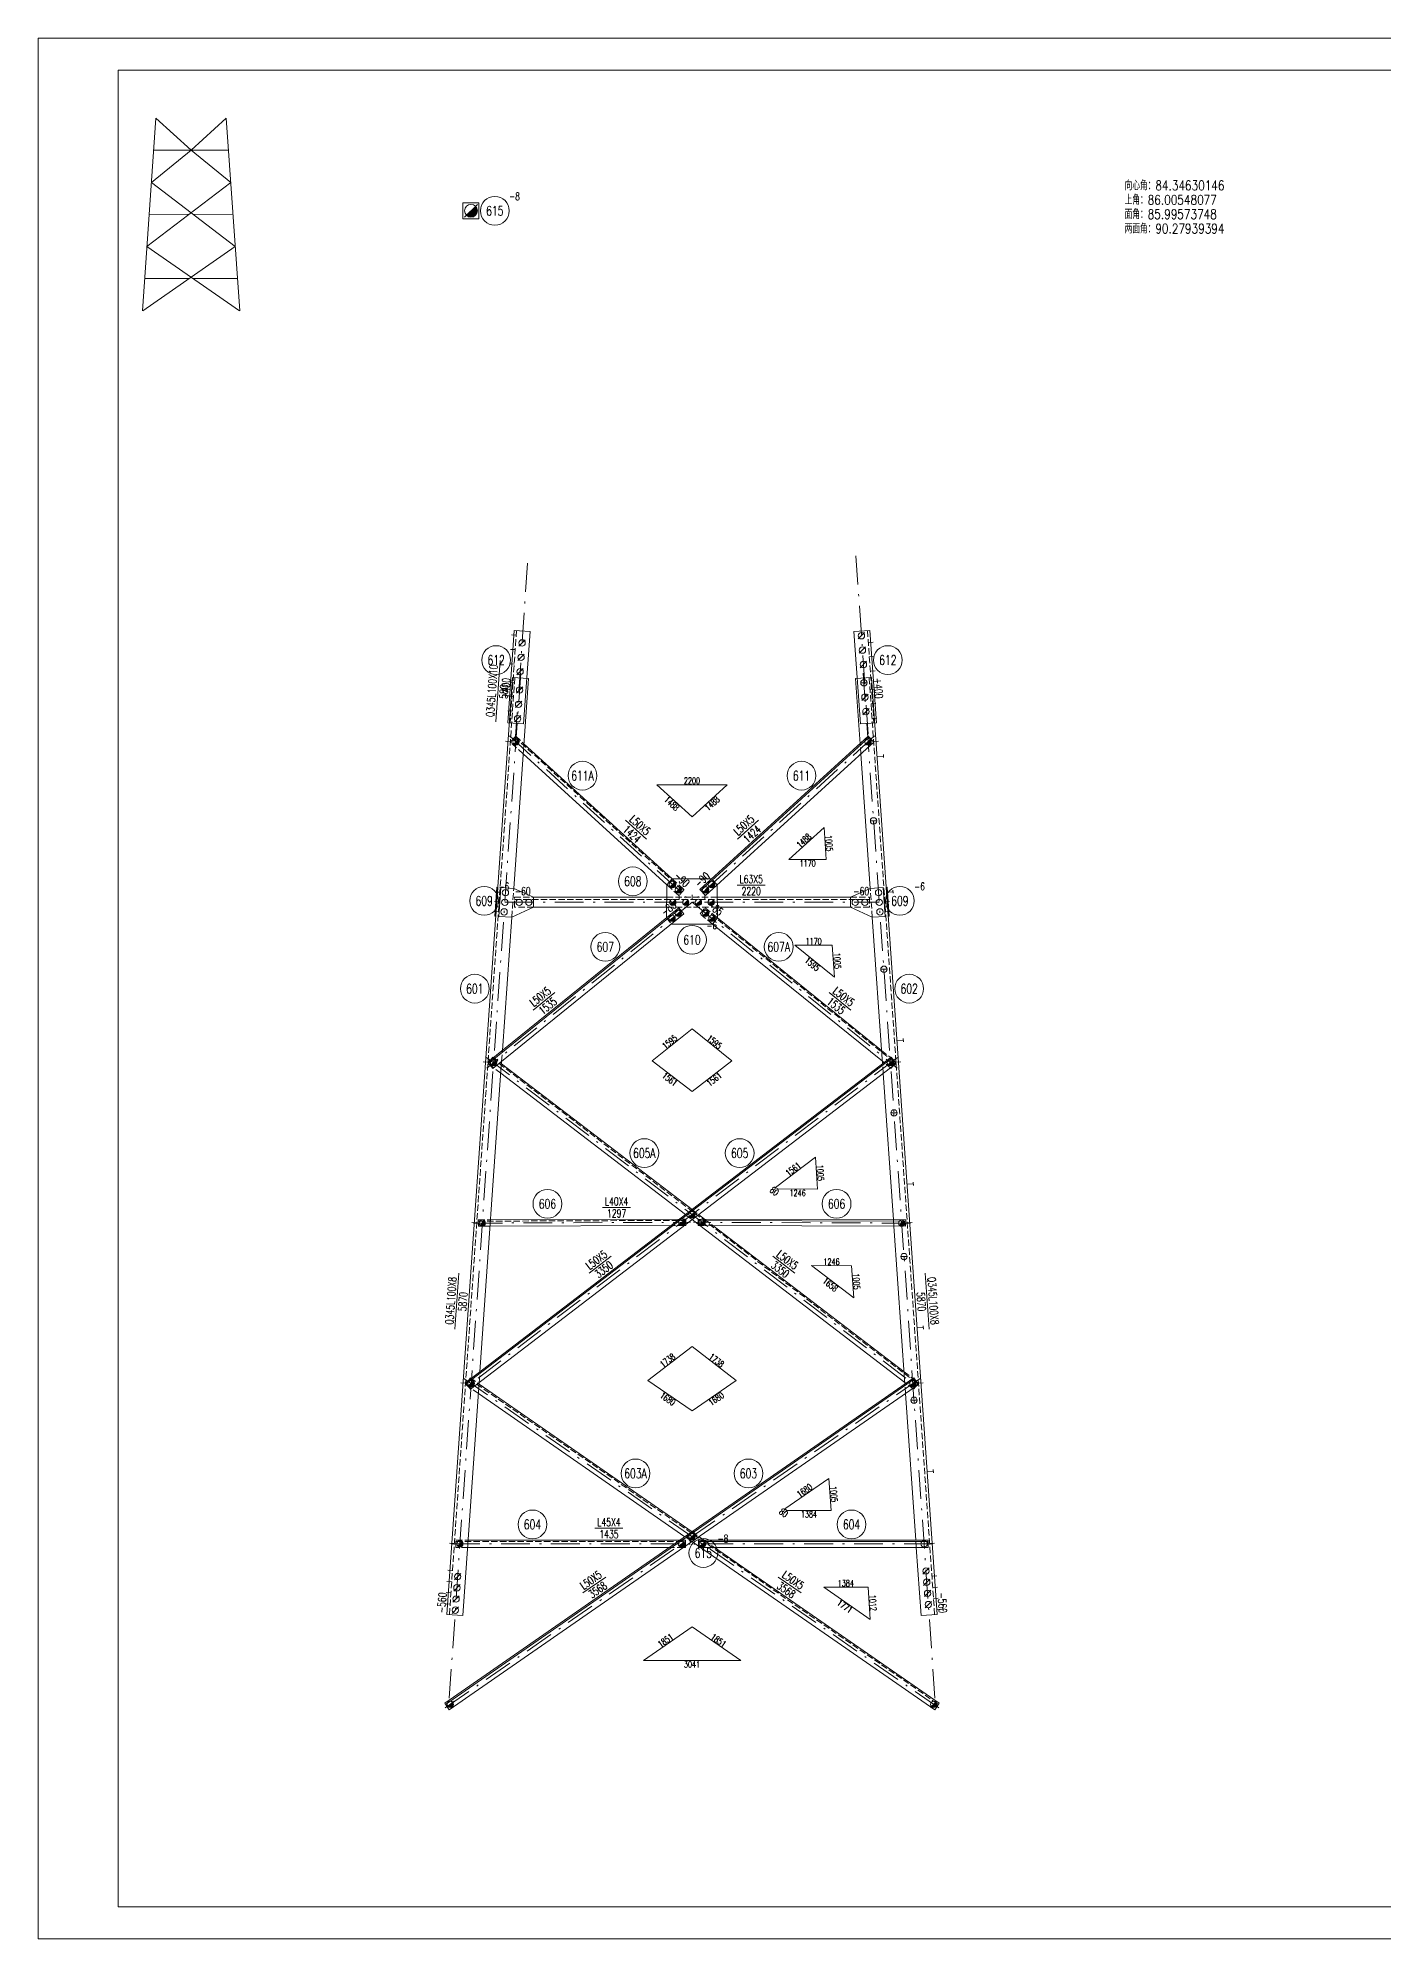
# Model space of a CAD drawing. Extents: x 0 to 841, y 0 to 5426.
# Drawn here: x 0 to 420, y 1208 to 1802 of the extents above; entities that cross this region are included whole.
import ezdxf
from ezdxf.enums import TextEntityAlignment as Align

# ---------------------------------------------------------------- set-up
doc = ezdxf.new("R2010")
doc.units = 0
doc.header["$MEASUREMENT"] = 0
doc.linetypes.add('Dash', pattern=[2.75, 2, -0.75])
doc.linetypes.add('DashDot', pattern=[15.6, 9, -3, 0.6, -3])
doc.layers.get('0').update_dxf_attribs({"linetype": 'CONTINUOUS', "lineweight": 25})
doc.styles.get("Standard").update_dxf_attribs({"font": 'simplex.shx', "width": 0.7, "height": 3, "bigfont": 'gbhzfs.shx'})

# ---------------------------------------------------------------- blocks, each defined once
blk = doc.blocks.new('M20X55S')
at = {"color": 3, "linetype": 'Continuous', "lineweight": 13}
blk.add_line((-1, -1), (1, 1), dxfattribs=at)
blk.add_circle((0, 0), 1, dxfattribs=at)
blk = doc.blocks.new('M16X40S')
at = {"color": 3, "linetype": 'Continuous', "lineweight": 13}
blk.add_line((-0.707, -0.707), (0.707, 0.707), dxfattribs=at)
blk.add_circle((0, 0), 1, dxfattribs=at)
for radius in [0.9, 0.8, 0.7, 0.6, 0.5, 0.4, 0.3, 0.2, 0.1]:
    blk.add_arc((0, 0), radius, 225, 45, dxfattribs=at)
blk = doc.blocks.new('M16X50S')
at = {"color": 3, "linetype": 'Continuous', "lineweight": 13}
blk.add_line((-1, -1), (1, 1), dxfattribs=at)
blk.add_circle((0, 0), 1, dxfattribs=at)
for radius in [0.9, 0.8, 0.7, 0.6, 0.5, 0.4, 0.3, 0.2, 0.1]:
    blk.add_arc((0, 0), radius, 225, 45, dxfattribs=at)
blk = doc.blocks.new('StepBolt')
at = {"color": 3, "linetype": 'Continuous', "lineweight": 13}
for p, q in [((-1, 0), (1, 0)), ((0, 0), (0, -1))]:
    blk.add_line(p, q, dxfattribs=at)
blk.add_circle((0, 0), 1, dxfattribs=at)
blk = doc.blocks.new('M20X45S')
at = {"color": 3, "linetype": 'Continuous', "lineweight": 13}
blk.add_circle((0, 0), 1, dxfattribs=at)

msp = doc.modelspace()

# ---------------------------------------------------------------- linework, layer by layer
at = {"color": 7, "linetype": 'Continuous', "lineweight": 18}
for p, q in [((0, 1802), (841, 1802)), ((0, 1208), (0, 1802)), ((25, 1792), (831, 1792)), ((25, 1218), (25, 1792)), ((25, 1218), (831, 1218)), ((0, 1208), (841, 1208))]:
    msp.add_line(p, q, dxfattribs=at)
at = {"color": 7, "linetype": 'Continuous', "lineweight": 0}
for p, q in [((36.82, 1776.95), (32.62, 1716.8)), ((36.82, 1776.95), (47.81, 1766.92)), ((58.82, 1776.95), (47.82, 1766.92)), ((58.82, 1776.95), (63.02, 1716.8)), ((47.82, 1766.92), (35.42, 1756.9)), ((36.12, 1766.92), (59.52, 1766.92)), ((47.82, 1766.92), (60.22, 1756.9)), ((60.22, 1756.9), (34.02, 1736.85)), ((35.42, 1756.9), (61.62, 1736.85)), ((34.72, 1746.87), (47.18, 1746.92)), ((60.92, 1746.87), (48.45, 1746.92)), ((61.62, 1736.85), (32.72, 1716.8)), ((34.02, 1736.85), (62.91, 1716.8)), ((33.32, 1726.83), (47.16, 1726.82)), ((62.32, 1726.83), (48.47, 1726.82)), ((259.67, 1583.53), (207.07, 1535.59)), ((200.48, 1529.92), (140.81, 1481.69)), ((266.79, 1483.25), (133.81, 1381.48)), ((271.07, 1432.29), (206.24, 1432.54)), ((273.86, 1382.98), (127.31, 1281.31)), ((278.07, 1332.2), (206.35, 1332.17))]:
    msp.add_line(p, q, dxfattribs=at)
at = {"color": 2, "linetype": 'DashDot', "lineweight": 0}
for p, q in [((255.51, 1640.17), (259.57, 1582.06)), ((152.97, 1637.92), (149.07, 1582.06)), ((150.81, 1603.51), (128.32, 1281.32)), ((257.82, 1603.51), (280.32, 1281.32)), ((147.28, 1583.91), (204.31, 1531.94)), ((261.35, 1583.91), (204.32, 1531.93)), ((204.32, 1531.94), (140.18, 1480.08)), ((145.82, 1531.94), (262.82, 1531.94)), ((204.32, 1531.94), (268.46, 1480.08)), ((268.5, 1483.48), (133.13, 1379.9)), ((140.13, 1483.48), (275.5, 1379.9)), ((136.06, 1431.68), (203.89, 1431.95)), ((272.57, 1431.68), (204.74, 1431.95)), ((275.58, 1383.14), (126.56, 1279.76)), ((133.06, 1383.14), (282.07, 1279.76)), ((129.06, 1331.45), (203.78, 1331.42)), ((279.57, 1331.45), (204.85, 1331.42))]:
    msp.add_line(p, q, dxfattribs=at)
at = {"color": 1, "linetype": 'Dash', "lineweight": 0}
for p, q in [((149.49, 1616.86), (147.47, 1587.95)), ((259.14, 1616.86), (261.16, 1587.95)), ((148.96, 1602.13), (128.52, 1309.38)), ((259.67, 1602.13), (280.11, 1309.38)), ((147.81, 1581.74), (147.85, 1582.31)), ((151.56, 1578.32), (147.81, 1581.74)), ((147.85, 1582.31), (149.23, 1583.82)), ((148.96, 1583.53), (201.56, 1535.59)), ((149.23, 1583.82), (151.78, 1581.5)), ((257.07, 1578.32), (256.85, 1581.5)), ((198.13, 1539.26), (201.83, 1535.89)), ((212.18, 1537.41), (210.5, 1539.26)), ((148, 1527.27), (148.62, 1536.25)), ((148.82, 1533.54), (154.82, 1533.54)), ((148.82, 1530.39), (148.82, 1533.54)), ((148.82, 1532.79), (259.82, 1532.79)), ((196.41, 1533.54), (212.22, 1533.54)), ((200.15, 1534.04), (196.45, 1537.41)), ((201.83, 1535.89), (200.15, 1534.04)), ((253.82, 1533.54), (259.82, 1533.54)), ((259.82, 1533.54), (259.82, 1530.39)), ((260.64, 1527.27), (260.01, 1536.25)), ((154.82, 1530.39), (148.82, 1530.39)), ((196.34, 1527.09), (196.34, 1527.09)), ((196.34, 1527.09), (197.91, 1525.15)), ((212.26, 1530.39), (196.37, 1530.39)), ((206.84, 1528.29), (208.41, 1530.24)), ((210.72, 1525.15), (206.84, 1528.29)), ((208.16, 1529.92), (267.82, 1481.69)), ((208.41, 1530.24), (212.3, 1527.09)), ((259.82, 1530.39), (253.82, 1530.39)), ((144.85, 1482.26), (145.09, 1485.66)), ((263.54, 1485.66), (267.76, 1482.25)), ((140.8, 1481.4), (140.84, 1481.94)), ((144.59, 1478.5), (140.8, 1481.4)), ((140.84, 1481.94), (142.08, 1483.57)), ((141.84, 1483.25), (274.83, 1381.48)), ((142.08, 1483.57), (144.8, 1481.49)), ((266.5, 1480.05), (263.78, 1482.26)), ((264.04, 1478.5), (263.83, 1481.49)), ((267.82, 1481.69), (266.5, 1480.05)), ((267.76, 1482.25), (267.82, 1481.69)), ((137.56, 1432.69), (141.39, 1432.7)), ((137.57, 1430.69), (137.56, 1432.69)), ((137.56, 1432.29), (202.39, 1432.54)), ((200.39, 1432.93), (202.39, 1432.94)), ((204.32, 1432.79), (202.26, 1434.37)), ((202.39, 1432.94), (202.39, 1431.32)), ((204.32, 1435.94), (206.37, 1434.37)), ((208.25, 1432.93), (210.87, 1430.92)), ((267.38, 1430.7), (267.24, 1432.7)), ((141.25, 1430.7), (137.57, 1430.69)), ((201.89, 1430.94), (197.76, 1430.92)), ((206.74, 1430.94), (206.24, 1431.32)), ((137.85, 1381.93), (138.08, 1385.26)), ((270.55, 1385.26), (274.79, 1382.01)), ((133.78, 1381.11), (133.83, 1381.62)), ((137.61, 1378.46), (133.78, 1381.11)), ((133.83, 1381.62), (135, 1383.31)), ((134.77, 1382.98), (281.33, 1281.31)), ((135, 1383.31), (137.81, 1381.36)), ((273.55, 1379.82), (270.78, 1381.93)), ((271.03, 1378.46), (270.82, 1381.36)), ((274.83, 1381.48), (273.55, 1379.82)), ((274.79, 1382.01), (274.83, 1381.48)), ((130.56, 1330.35), (130.57, 1332.6)), ((130.57, 1332.6), (134.4, 1332.59)), ((130.57, 1332.2), (202.28, 1332.17)), ((200.49, 1332.57), (202.28, 1332.57)), ((204.32, 1332.18), (202.12, 1333.7)), ((202.28, 1332.57), (202.28, 1330.77)), ((202.58, 1334.01), (204.63, 1335.44)), ((204, 1331.96), (202.58, 1334.01)), ((206.06, 1333.39), (204, 1331.96)), ((204.32, 1335.22), (206.51, 1333.7)), ((204.63, 1335.44), (206.06, 1333.39)), ((207, 1330.32), (206.35, 1330.77)), ((208.14, 1332.57), (211.38, 1330.32)), ((274.39, 1330.34), (274.23, 1332.59)), ((134.25, 1330.34), (130.56, 1330.35)), ((201.64, 1330.32), (197.25, 1330.32))]:
    msp.add_line(p, q, dxfattribs=at)
at = {"color": 7, "linetype": 'Continuous', "lineweight": 13}
for p, q in [((144.33, 1607.5), (142.99, 1588.3)), ((183.59, 1557.59), (190.06, 1551.69)), ((225.04, 1557.59), (218.57, 1551.69)), ((218.44, 1537.29), (227.19, 1537.29)), ((161.49, 1503.74), (154.69, 1498.24)), ((247.14, 1503.74), (253.95, 1498.24)), ((176.39, 1436.59), (185.14, 1436.62)), ((179.09, 1421.36), (172.14, 1416.04)), ((229.54, 1421.36), (236.49, 1416.04)), ((131.46, 1416), (130.24, 1398.55)), ((277.18, 1416), (278.4, 1398.55)), ((174, 1336.33), (182.75, 1336.33)), ((177.39, 1321.1), (170.2, 1316.12)), ((231.25, 1321.1), (238.44, 1316.12))]:
    msp.add_line(p, q, dxfattribs=at)
at = {"color": 1, "linetype": 'Continuous', "lineweight": 0}
for p, q in [((215.32, 1568.69), (193.32, 1568.69)), ((193.32, 1568.69), (204.32, 1558.67)), ((204.32, 1558.67), (215.32, 1568.69)), ((245.58, 1555.33), (234.58, 1545.3)), ((246.28, 1545.3), (245.58, 1555.33)), ((234.58, 1545.3), (246.28, 1545.3)), ((248.15, 1518.57), (236.45, 1518.57)), ((236.45, 1518.57), (248.85, 1508.54)), ((248.85, 1508.54), (248.15, 1518.57)), ((204.32, 1492.37), (191.92, 1482.35)), ((216.72, 1482.35), (204.32, 1492.37)), ((191.92, 1482.35), (204.32, 1472.86)), ((204.32, 1472.86), (216.72, 1482.35)), ((242.85, 1452.32), (230.45, 1442.84)), ((243.55, 1442.3), (242.85, 1452.32)), ((230.45, 1442.84), (231.09, 1442.35)), ((231.09, 1442.35), (243.55, 1442.3)), ((254.13, 1418.39), (241.67, 1418.44)), ((241.67, 1418.44), (254.83, 1408.37)), ((254.83, 1408.37), (254.13, 1418.39)), ((204.32, 1393.11), (190.52, 1382.55)), ((218.12, 1382.55), (204.32, 1393.11)), ((190.52, 1382.55), (204.32, 1372.98)), ((204.32, 1372.98), (218.12, 1382.55)), ((247.07, 1351.94), (233.27, 1342.37)), ((247.77, 1341.92), (247.07, 1351.94)), ((233.27, 1342.37), (233.93, 1341.91)), ((233.93, 1341.91), (247.77, 1341.92)), ((259.3, 1317.98), (245.46, 1317.97)), ((245.46, 1317.97), (260, 1307.88)), ((260, 1307.88), (259.3, 1317.98)), ((204.32, 1305.57), (189.11, 1295.02)), ((219.52, 1295.02), (204.32, 1305.57)), ((189.11, 1295.02), (219.52, 1295.02))]:
    msp.add_line(p, q, dxfattribs=at)
at = {"color": 7, "linetype": 'Continuous', "lineweight": 0}
for points in [[(137.76, 1750.51), (132.76, 1750.51)], [(132.76, 1750.51), (132.76, 1745.51)], [(137.76, 1745.51), (137.76, 1750.51)], [(132.76, 1745.51), (137.76, 1745.51)], [(148.75, 1616.91), (146.73, 1588)], [(153.73, 1616.57), (148.75, 1616.91)], [(151.71, 1587.65), (153.73, 1616.57)], [(254.9, 1616.57), (259.89, 1616.91)], [(256.92, 1587.65), (254.9, 1616.57)], [(259.89, 1616.91), (261.91, 1588)], [(148.22, 1602.18), (127.77, 1309.43)], [(153.2, 1601.83), (148.22, 1602.18)], [(148.62, 1536.25), (153.2, 1601.83)], [(255.43, 1601.83), (260.42, 1602.18)], [(256.85, 1581.5), (255.43, 1601.83)], [(260.42, 1602.18), (280.86, 1309.43)], [(146.73, 1588), (151.71, 1587.65)], [(261.91, 1588), (256.92, 1587.65)], [(151.78, 1581.5), (198.13, 1539.26)], [(259.4, 1583.82), (206.8, 1535.89)], [(208.48, 1534.04), (261.08, 1581.98)], [(261.08, 1581.98), (259.4, 1583.82)], [(196.45, 1537.41), (151.56, 1578.32)], [(260.01, 1536.25), (257.07, 1578.32)], [(198.13, 1539.26), (196.45, 1537.41)], [(210.5, 1539.26), (198.13, 1539.26)], [(142.7, 1527.64), (143.33, 1536.62)], [(143.63, 1536.6), (143, 1527.62)], [(143.33, 1536.62), (143.63, 1536.6)], [(144.63, 1536.53), (144.01, 1527.55)], [(148.62, 1536.25), (144.63, 1536.53)], [(154.82, 1533.54), (148.62, 1536.25)], [(154.82, 1533.54), (196.41, 1533.54)], [(154.82, 1530.39), (154.82, 1533.54)], [(196.45, 1537.41), (196.34, 1527.09)], [(206.8, 1535.89), (208.48, 1534.04)], [(212.3, 1527.09), (212.18, 1537.41)], [(212.22, 1533.54), (253.82, 1533.54)], [(260.01, 1536.25), (253.82, 1533.54)], [(253.82, 1533.54), (253.82, 1530.39)], [(264, 1536.53), (260.01, 1536.25)], [(264.63, 1527.55), (264, 1536.53)], [(265.3, 1536.62), (265, 1536.6)], [(265, 1536.6), (265.63, 1527.62)], [(265.93, 1527.64), (265.3, 1536.62)], [(200.23, 1530.24), (140.56, 1482)], [(142.13, 1480.05), (201.8, 1528.29)], [(143, 1527.62), (142.7, 1527.64)], [(144.01, 1527.55), (148, 1527.27)], [(145.09, 1485.66), (148, 1527.27)], [(148, 1527.27), (154.82, 1530.39)], [(196.37, 1530.39), (154.82, 1530.39)], [(201.8, 1528.29), (200.23, 1530.24)], [(210.72, 1525.15), (212.3, 1527.09)], [(253.82, 1530.39), (212.26, 1530.39)], [(212.3, 1527.09), (263.54, 1485.66)], [(253.82, 1530.39), (260.64, 1527.27)], [(260.64, 1527.27), (264.63, 1527.55)], [(263.83, 1481.49), (260.64, 1527.27)], [(265.63, 1527.62), (265.93, 1527.64)], [(197.91, 1525.15), (197.91, 1525.15)], [(197.91, 1525.15), (210.72, 1525.15)], [(263.78, 1482.26), (210.72, 1525.15)], [(266.55, 1483.57), (133.56, 1381.8)], [(135.08, 1379.82), (268.07, 1481.58)], [(138.08, 1385.26), (144.85, 1482.26)], [(140.56, 1482), (142.13, 1480.05)], [(144.8, 1481.49), (204.32, 1435.94)], [(268.07, 1481.58), (266.55, 1483.57)], [(202.26, 1434.37), (144.59, 1478.5)], [(267.24, 1432.7), (264.04, 1478.5)], [(141.39, 1432.7), (200.39, 1432.93)], [(206.24, 1431.32), (204.32, 1432.79)], [(206.25, 1432.94), (206.24, 1430.94)], [(271.07, 1432.69), (206.25, 1432.94)], [(206.37, 1434.37), (208.25, 1432.93)], [(271.06, 1430.69), (271.07, 1432.69)], [(197.76, 1430.92), (141.25, 1430.7)], [(202.39, 1430.94), (201.89, 1430.94)], [(202.39, 1431.32), (202.39, 1430.94)], [(206.24, 1430.94), (271.06, 1430.69)], [(270.78, 1381.93), (206.74, 1430.94)], [(210.87, 1430.92), (270.55, 1385.26)], [(270.82, 1381.36), (267.38, 1430.7)], [(273.63, 1383.31), (127.08, 1281.64)], [(128.5, 1279.58), (275.06, 1381.25)], [(132.76, 1309.08), (137.85, 1381.93)], [(133.56, 1381.8), (135.08, 1379.82)], [(202.12, 1333.7), (137.61, 1378.46)], [(137.81, 1381.36), (204.32, 1335.22)], [(274.23, 1332.59), (271.03, 1378.46)], [(275.06, 1381.25), (273.63, 1383.31)], [(134.4, 1332.59), (200.49, 1332.57)], [(202.28, 1330.77), (202.28, 1330.32)], [(206.35, 1330.77), (204.32, 1332.18)], [(278.07, 1332.6), (206.35, 1332.57)], [(206.35, 1332.57), (206.35, 1330.32)], [(206.51, 1333.7), (208.14, 1332.57)], [(278.07, 1330.35), (278.07, 1332.6)], [(197.25, 1330.32), (134.25, 1330.34)], [(202.28, 1330.32), (201.64, 1330.32)], [(206.35, 1330.32), (278.07, 1330.35)], [(280.13, 1279.58), (207, 1330.32)], [(211.38, 1330.32), (281.55, 1281.64)], [(275.87, 1309.08), (274.39, 1330.34)], [(127.77, 1309.43), (132.76, 1309.08)], [(280.86, 1309.43), (275.87, 1309.08)], [(127.08, 1281.64), (128.5, 1279.58)], [(281.55, 1281.64), (280.13, 1279.58)]]:
    msp.add_lwpolyline(points, dxfattribs=at)
at = {"color": 3, "linetype": 'Continuous', "lineweight": 20}
for points in [[(147.58, 1610.98), (149.08, 1610.88)], [(147.89, 1615.47), (149.39, 1615.37)], [(260.9, 1613.23), (259.4, 1613.12)], [(147.27, 1606.49), (148.76, 1606.39)], [(261.21, 1608.74), (259.71, 1608.63)], [(261.52, 1604.25), (260.03, 1604.14)], [(147.36, 1600.74), (148.86, 1600.63)], [(261.43, 1598.49), (259.93, 1598.39)], [(147.05, 1596.25), (148.55, 1596.15)], [(261.74, 1594.01), (260.24, 1593.9)], [(146.74, 1591.76), (148.23, 1591.66)], [(262.05, 1589.52), (260.56, 1589.41)], [(146.07, 1582.28), (147.57, 1582.18)], [(262.56, 1582.28), (261.06, 1582.18)], [(264.14, 1577.64), (262.14, 1577.5)], [(264.17, 1577.14), (264.1, 1578.14)], [(142.78, 1535.15), (144.28, 1535.05)], [(200.32, 1534.29), (200.32, 1532.79)], [(204.32, 1534.29), (204.32, 1532.79)], [(208.32, 1534.29), (208.32, 1532.79)], [(267.1, 1535.24), (265.1, 1535.1)], [(267.13, 1534.74), (267.06, 1535.74)], [(142.37, 1529.17), (143.86, 1529.06)], [(142.57, 1532.16), (144.07, 1532.06)], [(266.06, 1532.16), (264.56, 1532.06)], [(266.27, 1529.17), (264.77, 1529.06)], [(270.33, 1488.88), (268.34, 1488.74)], [(270.37, 1488.38), (270.3, 1489.38)], [(139.07, 1482.04), (140.57, 1481.93)], [(269.56, 1482.04), (268.06, 1481.93)], [(273.47, 1443.99), (271.47, 1443.85)], [(273.5, 1443.49), (273.43, 1444.48)], [(135.57, 1431.92), (137.07, 1431.81)], [(273.06, 1431.92), (271.56, 1431.81)], [(276.6, 1399.1), (274.61, 1398.96)], [(276.64, 1398.6), (276.57, 1399.59)], [(132.07, 1381.79), (133.57, 1381.69)], [(276.56, 1381.79), (275.06, 1381.69)], [(279.77, 1353.71), (279.7, 1354.7)], [(279.74, 1354.2), (277.74, 1354.07)], [(128.57, 1331.67), (130.07, 1331.57)], [(280.06, 1331.67), (278.56, 1331.57)], [(127.74, 1319.71), (129.23, 1319.6)], [(127.98, 1323.2), (129.48, 1323.09)], [(280.77, 1321.45), (279.28, 1321.35)], [(127.49, 1316.22), (128.99, 1316.11)], [(281.02, 1317.96), (279.52, 1317.86)], [(281.26, 1314.47), (279.76, 1314.37)], [(127.25, 1312.72), (128.75, 1312.62)], [(282.75, 1311.07), (280.76, 1310.93)], [(282.79, 1310.57), (282.72, 1311.56)]]:
    msp.add_lwpolyline(points, dxfattribs=at)
at = {"color": 3, "linetype": 'Continuous', "lineweight": 13}
for centre in [(36.82, 1776.95), (36.82, 1776.95), (58.82, 1776.95), (58.82, 1776.95), (36.12, 1766.92), (47.81, 1766.92), (47.82, 1766.92), (47.82, 1766.92), (47.82, 1766.92), (59.52, 1766.92), (35.42, 1756.9), (35.42, 1756.9), (60.22, 1756.9), (60.22, 1756.9), (34.72, 1746.87), (47.18, 1746.92), (48.45, 1746.92), (60.92, 1746.87), (34.02, 1736.85), (34.02, 1736.85), (61.62, 1736.85), (61.62, 1736.85), (33.32, 1726.83), (47.16, 1726.82), (48.47, 1726.82), (62.32, 1726.83), (32.62, 1716.8), (32.72, 1716.8), (62.91, 1716.8), (63.02, 1716.8)]:
    msp.add_circle(centre, 0.01, dxfattribs=at)
at = {"color": 7, "linetype": 'Continuous', "lineweight": 13}
for centre in [(142.71, 1748.01), (143.13, 1607.62), (265.5, 1607.62), (170.1, 1571.5), (238.53, 1571.5), (185.82, 1538.49), (139.38, 1532.38), (269.25, 1532.38), (177.22, 1518.01), (204.32, 1520.2), (231.41, 1518.01), (136.46, 1504.94), (272.17, 1504.94), (189.42, 1453.57), (219.21, 1453.57), (159.15, 1437.72), (249.48, 1437.72), (186.67, 1353.48), (221.96, 1353.48), (154.47, 1337.54), (254.16, 1337.54), (207.85, 1328.61)]:
    msp.add_circle(centre, 4.5, dxfattribs=at)

# ---------------------------------------------------------------- block references
at = {"color": 3, "linetype": 'Continuous', "lineweight": 13, "xscale": 1.999999999999886, "yscale": 1.999999999999886, "zscale": 1.999999999999886}
msp.add_blockref('M16X50S', (135.26, 1748.01), dxfattribs=at)
at = {"color": 3, "linetype": 'Continuous', "lineweight": 13}
for name, p in [('M20X55S', (257.25, 1615.23)), ('M20X55S', (151.23, 1612.98)), ('M20X55S', (257.56, 1610.74)), ('M20X55S', (150.6, 1604)), ('M20X55S', (150.91, 1608.49)), ('M20X55S', (257.88, 1606.25)), ('M20X55S', (150.45, 1598.27)), ('StepBolt', (258.03, 1600.51)), ('M20X55S', (150.13, 1593.78)), ('M20X55S', (258.34, 1596.02)), ('M20X55S', (258.65, 1591.53)), ('M20X55S', (149.82, 1589.29)), ('M16X50S', (149.32, 1582.06)), ('M16X50S', (259.32, 1582.06)), ('StepBolt', (261.04, 1557.37)), ('M16X40S', (198.22, 1537.49)), ('M16X40S', (210.41, 1537.49)), ('M20X45S', (145.82, 1531.94)), ('M20X45S', (146.03, 1534.93)), ('M20X45S', (150.32, 1531.94)), ('M20X45S', (153.32, 1531.94)), ('M16X40S', (198.32, 1531.94)), ('M16X40S', (200.06, 1535.81)), ('M16X40S', (202.32, 1531.94)), ('M16X40S', (206.32, 1531.94)), ('M16X40S', (208.57, 1535.81)), ('M16X40S', (210.32, 1531.94)), ('M20X45S', (255.32, 1531.94)), ('M20X45S', (258.32, 1531.94)), ('M20X45S', (262.61, 1534.93)), ('M20X45S', (262.82, 1531.94)), ('M20X45S', (145.61, 1528.94)), ('M16X40S', (198.09, 1526.91)), ('M16X40S', (200.04, 1528.48)), ('M16X40S', (208.59, 1528.48)), ('M16X40S', (210.54, 1526.91)), ('M20X45S', (263.03, 1528.94)), ('StepBolt', (264.28, 1511.01)), ('M16X50S', (142.32, 1481.81)), ('M16X50S', (266.32, 1481.81)), ('StepBolt', (267.41, 1466.12)), ('M16X40S', (138.82, 1431.69)), ('M16X40S', (201.14, 1431.94)), ('M16X50S', (204.32, 1434.37)), ('M16X40S', (207.49, 1431.94)), ('M16X40S', (269.82, 1431.69)), ('StepBolt', (270.55, 1421.23)), ('M16X50S', (135.32, 1381.57)), ('M16X50S', (273.32, 1381.57)), ('StepBolt', (273.68, 1376.34)), ('M16X40S', (131.82, 1331.45)), ('M16X40S', (201.03, 1331.42)), ('M16X50S', (204.32, 1333.7)), ('M16X40S', (207.6, 1331.42)), ('StepBolt', (276.82, 1331.45)), ('M20X55S', (130.86, 1317.73)), ('M20X55S', (131.1, 1321.23)), ('M20X55S', (277.41, 1322.97)), ('M20X55S', (277.65, 1319.48)), ('M20X55S', (130.61, 1314.24)), ('M20X55S', (277.9, 1315.99)), ('M20X55S', (278.14, 1312.5)), ('M20X55S', (130.37, 1310.75)), ('M16X50S', (128.82, 1281.32)), ('M16X50S', (279.82, 1281.32))]:
    msp.add_blockref(name, p, dxfattribs=at)

# ---------------------------------------------------------------- texts
at = {"color": 7, "linetype": 'Continuous', "lineweight": 13, "width": 0.7}
for s, p in [('-8', (147.21, 1752.51)), ('-6', (143.88, 1536.88)), ('-6', (273.75, 1536.88)), ('-6', (208.82, 1524.7)), ('-8', (212.35, 1333.11))]:
    msp.add_text(s, height=2.4, dxfattribs=at).set_placement(p, align=Align.MIDDLE_LEFT)
at = {"color": 7, "linetype": 'Continuous', "lineweight": 13, "width": 0.8}
for s, p in [('上角：86.00548077', (339.48, 1749.04)), ('向心角：84.34630146', (339.48, 1753.54)), ('面角：85.99573748', (339.48, 1744.54)), ('两面角：90.27939394', (339.48, 1740.04))]:
    msp.add_text(s, height=3, dxfattribs=at).set_placement(p, align=Align.BOTTOM_LEFT)
at = {"color": 7, "linetype": 'Continuous', "lineweight": 13, "width": 0.7}
for s, height, p in [('615', 3, (142.71, 1748.01)), ('612', 3, (143.13, 1607.62)), ('612', 3, (265.5, 1607.62)), ('611A', 3, (170.1, 1571.5)), ('611', 3, (238.53, 1571.5)), ('608', 3, (185.82, 1538.49)), ('L63X5', 2.5, (222.82, 1539.16)), ('609', 3, (139.38, 1532.38)), ('-60', 2.5, (151.44, 1535.41)), ('2220', 2.5, (222.82, 1535.41)), ('-60', 2.5, (257.19, 1535.41)), ('609', 3, (269.25, 1532.38)), ('610', 3, (204.32, 1520.2)), ('607', 3, (177.22, 1518.01)), ('607A', 3, (231.41, 1518.01)), ('601', 3, (136.46, 1504.94)), ('602', 3, (272.17, 1504.94)), ('605A', 3, (189.42, 1453.57)), ('605', 3, (219.21, 1453.57)), ('606', 3, (159.15, 1437.72)), ('606', 3, (249.48, 1437.72)), ('603A', 3, (186.67, 1353.48)), ('603', 3, (221.96, 1353.48)), ('604', 3, (154.47, 1337.54)), ('604', 3, (254.16, 1337.54)), ('615', 3, (207.85, 1328.61))]:
    msp.add_text(s, height=height, dxfattribs=at).set_placement(p, align=Align.MIDDLE_CENTER)
for s, rotation, p in [('Q345L100X10', 86.00548, (141.79, 1598.03)), ('580', 86.00548, (145.53, 1597.77)), ('+400', 86.00548, (146.1, 1598.82)), ('+400', 273.99452, (262.53, 1598.82)), ('L50X5', 317.65564, (188.09, 1556.03)), ('L50X5', 42.3435, (220.54, 1556.03)), ('1424', 317.65564, (185.56, 1553.25)), ('1424', 42.3435, (223.07, 1553.25)), ('-90', 317.65564, (201.15, 1539.04)), ('-90', 42.3435, (207.48, 1539.04)), ('-85', 38.95296, (197.01, 1530.04)), ('-85', 321.04704, (211.63, 1530.04)), ('L50X5', 38.95296, (156.91, 1502.45)), ('L50X5', 321.04704, (251.72, 1502.45)), ('1535', 38.95296, (159.27, 1499.54)), ('1535', 321.04704, (249.36, 1499.54)), ('L40X4', 0.22754, (180.76, 1438.48)), ('1297', 0.22754, (180.77, 1434.73)), ('L50X5', 37.42417, (174.47, 1420.19)), ('3350', 322.57583, (231.88, 1417.21)), ('L50X5', 322.57583, (234.16, 1420.19)), ('Q345L100X8', 86.00548, (128.98, 1407.41)), ('3350', 37.42417, (176.75, 1417.21)), ('Q345L100X8', 273.99452, (279.66, 1407.41)), ('5870', 86.00548, (132.72, 1407.14)), ('5870', 273.99452, (275.92, 1407.14)), ('L45X4', 359.9787, (178.38, 1338.2)), ('1435', 359.9787, (178.38, 1334.45)), ('L50X5', 34.75055, (172.72, 1320.15)), ('3568', 34.75055, (174.86, 1317.07)), ('3568', 325.24945, (233.77, 1317.07)), ('L50X5', 325.24945, (235.91, 1320.15)), ('-560', 86.00548, (126.15, 1313.05)), ('-560', 273.99452, (282.49, 1313.05))]:
    msp.add_text(s, height=2.5, rotation=rotation, dxfattribs=at).set_placement(p, align=Align.MIDDLE_CENTER)
at = {"color": 7, "linetype": 'Continuous', "lineweight": 20, "width": 0.7}
for s, rotation, p in [('2200', 359.99998, (204.32, 1569.89)), ('1488', 317.65628, (198.01, 1562.79)), ('1488', 42.3433, (210.62, 1562.79)), ('1488', 42.3433, (239.27, 1551.2)), ('1005', 273.99452, (247.13, 1550.4)), ('1005', 273.99452, (249.7, 1513.64)), ('1595', 321.04726, (241.89, 1512.62)), ('1595', 38.95311, (197.36, 1488.29)), ('1595', 321.04726, (211.27, 1488.29)), ('1561', 322.5758, (197.39, 1476.65)), ('1561', 37.42422, (211.25, 1476.65)), ('1561', 37.42422, (235.92, 1448.53)), ('1005', 273.99452, (244.4, 1447.4)), ('80', 322.57583, (230.04, 1441.64)), ('1246', 359.77246, (237.31, 1441.12)), ('1246', 359.77246, (247.9, 1419.62)), ('1658', 322.57583, (247.52, 1412.45)), ('1005', 273.99452, (255.68, 1413.46)), ('1738', 37.42417, (196.69, 1388.79)), ('1738', 322.57583, (211.95, 1388.79)), ('1680', 325.24945, (196.73, 1376.78)), ('1680', 34.75055, (211.9, 1376.78)), ('1680', 34.75055, (239.49, 1348.14)), ('1005', 273.99452, (248.62, 1347.01)), ('80', 325.24945, (232.92, 1341.15)), ('1384', 0.0213, (240.85, 1340.71)), ('1384', 0.0213, (252.38, 1319.17)), ('1771', 325.24945, (252.05, 1311.94)), ('1012', 273.99452, (260.85, 1313.01)), ('1851', 34.75055, (196.03, 1301.28)), ('1851', 325.24945, (212.6, 1301.28))]:
    msp.add_text(s, height=2, rotation=rotation, dxfattribs=at).set_placement(p, align=Align.MIDDLE_CENTER)
for s, p in [('1170', (240.43, 1544.1)), ('1170', (242.3, 1519.77)), ('3041', (204.32, 1293.82))]:
    msp.add_text(s, height=2, dxfattribs=at).set_placement(p, align=Align.MIDDLE_CENTER)

doc.saveas('drawing.dxf')
